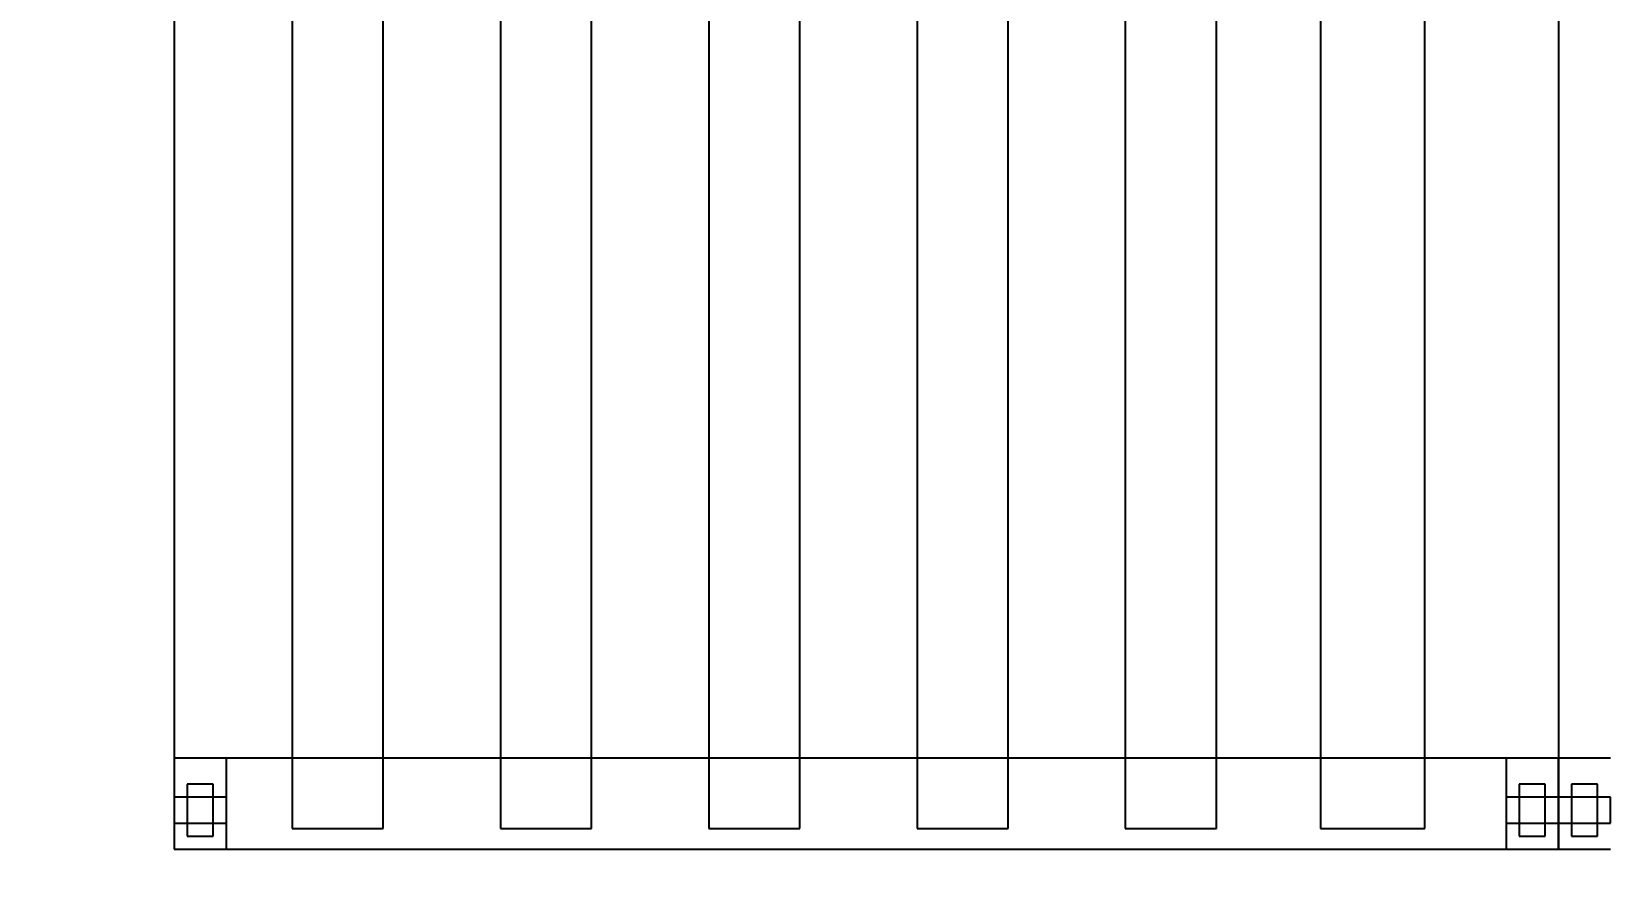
# Model space of a CAD drawing. Header units: millimetres. Extents: x -10178924 to 11692288, y -947381 to 58396.
# Drawn here: x 767053 to 767738, y -881237 to -880871 of the extents above; entities that cross this region are included whole.
import ezdxf
from ezdxf import colors
from ezdxf.entities.mleader import LeaderData, LeaderLine
from ezdxf.math import Vec2, Vec3

# ---------------------------------------------------------------- set-up
doc = ezdxf.new("R2010")
doc.units = ezdxf.units.MM
for name, color, linetype in [('_надписи канализация', 7, 'Continuous'), ('ВК_Выноски', 7, 'Continuous'), ('ТХ пищеблок новое 12.09', 252, 'Continuous')]:
    doc.layers.add(name, color=color, linetype=linetype)
doc.styles.add('ISOCPEUR', font='isocpeui.ttf', dxfattribs={"width": 0.9})

# ---------------------------------------------------------------- blocks, each defined once
blk = doc.blocks.new('_None')
blk = doc.blocks.new('A$C5282721b')
at = {"layer": 'ТХ пищеблок новое 12.09', "transparency": 33554687}
for p, q in [((48029.203, -2128.084), (48029.203, -2607.799)), ((48068.709, -2607.799), (48068.709, -2128.084)), ((48119.503, -2128.084), (48119.503, -2607.799)), ((48159.008, -2607.799), (48159.008, -2128.084)), ((48209.802, -2128.084), (48209.802, -2607.799)), ((48249.308, -2607.799), (48249.308, -2128.084)), ((48300.101, -2128.084), (48300.101, -2607.799)), ((48339.607, -2607.799), (48339.607, -2128.084)), ((48390.4, -2128.084), (48390.4, -2607.799)), ((48429.906, -2607.799), (48429.906, -2128.084)), ((48475.056, -2128.084), (48475.056, -2607.799)), ((48520.205, -2607.799), (48520.205, -2128.084)), ((47978.121, -2156.303), (47978.121, -2577.291)), ((48578.121, -2156.303), (48578.121, -2577.291)), ((48578.121, -2156.303), (48578.121, -2577.291)), ((48000.696, -2577.291), (47978.121, -2577.291)), ((47978.121, -2577.291), (47978.121, -2616.797)), ((48000.696, -2616.797), (48000.696, -2577.291)), ((48578.121, -2577.291), (48000.696, -2577.291)), ((48578.121, -2577.291), (48555.547, -2577.291)), ((48555.547, -2577.291), (48555.547, -2616.797)), ((48600.696, -2577.291), (48578.121, -2577.291)), ((48578.121, -2577.291), (48578.121, -2616.797)), ((48578.121, -2616.797), (48578.121, -2577.291)), ((47989.409, -2588.578), (47983.765, -2588.578)), ((47983.765, -2588.578), (47983.765, -2588.578)), ((47983.765, -2588.578), (47983.765, -2588.578)), ((47983.765, -2588.578), (47983.765, -2588.578)), ((47983.765, -2588.578), (47983.765, -2588.578)), ((47983.765, -2588.578), (47983.765, -2588.578)), ((47983.765, -2588.578), (47983.765, -2594.222)), ((47995.053, -2588.578), (47989.409, -2588.578)), ((47989.409, -2588.578), (47989.409, -2588.578)), ((47989.409, -2588.578), (47989.409, -2588.578)), ((47989.409, -2588.578), (47989.409, -2588.578)), ((47989.409, -2588.578), (47989.409, -2588.578)), ((47989.409, -2588.578), (47989.409, -2588.578)), ((47989.409, -2588.578), (47989.409, -2588.578)), ((47989.409, -2588.578), (47989.409, -2588.578)), ((47989.409, -2588.578), (47989.409, -2588.578)), ((47995.053, -2594.222), (47995.053, -2588.578)), ((47995.053, -2588.578), (47995.053, -2588.578)), ((47995.053, -2588.578), (47995.053, -2588.578)), ((47995.053, -2588.578), (47995.053, -2588.578)), ((48566.834, -2588.578), (48561.19, -2588.578)), ((48561.19, -2588.578), (48561.19, -2588.578)), ((48561.19, -2588.578), (48561.19, -2588.578)), ((48561.19, -2588.578), (48561.19, -2588.578)), ((48561.19, -2588.578), (48561.19, -2588.578)), ((48561.19, -2588.578), (48561.19, -2594.222)), ((48572.478, -2588.578), (48566.834, -2588.578)), ((48566.834, -2588.578), (48566.834, -2588.578)), ((48566.834, -2588.578), (48566.834, -2588.578)), ((48566.834, -2588.578), (48566.834, -2588.578)), ((48566.834, -2588.578), (48566.834, -2588.578)), ((48566.834, -2588.578), (48566.834, -2588.578)), ((48566.834, -2588.578), (48566.834, -2588.578)), ((48566.834, -2588.578), (48566.834, -2588.578)), ((48572.478, -2594.222), (48572.478, -2588.578)), ((48572.478, -2588.578), (48572.478, -2588.578)), ((48572.478, -2588.578), (48572.478, -2588.578)), ((48572.478, -2588.578), (48572.478, -2588.578)), ((48572.478, -2588.578), (48572.478, -2588.578)), ((48572.478, -2588.578), (48572.478, -2588.578)), ((48589.409, -2588.578), (48583.765, -2588.578)), ((48583.765, -2588.578), (48583.765, -2588.578)), ((48583.765, -2588.578), (48583.765, -2588.578)), ((48583.765, -2588.578), (48583.765, -2588.578)), ((48583.765, -2588.578), (48583.765, -2588.578)), ((48583.765, -2588.578), (48583.765, -2588.578)), ((48583.765, -2588.578), (48583.765, -2594.222)), ((48595.053, -2588.578), (48589.409, -2588.578)), ((48589.409, -2588.578), (48589.409, -2588.578)), ((48589.409, -2588.578), (48589.409, -2588.578)), ((48589.409, -2588.578), (48589.409, -2588.578)), ((48589.409, -2588.578), (48589.409, -2588.578)), ((48589.409, -2588.578), (48589.409, -2588.578)), ((48589.409, -2588.578), (48589.409, -2588.578)), ((48589.409, -2588.578), (48589.409, -2588.578)), ((48589.409, -2588.578), (48589.409, -2588.578)), ((48595.053, -2594.222), (48595.053, -2588.578)), ((48595.053, -2588.578), (48595.053, -2588.578)), ((48595.053, -2588.578), (48595.053, -2588.578)), ((48595.053, -2588.578), (48595.053, -2588.578)), ((47983.765, -2594.222), (47978.121, -2594.222)), ((47978.121, -2594.222), (47978.121, -2594.222)), ((47978.121, -2594.222), (47978.121, -2594.222)), ((47978.121, -2594.222), (47978.121, -2594.222)), ((47978.121, -2594.222), (47978.121, -2594.222)), ((47978.121, -2594.222), (47978.121, -2594.222)), ((47978.121, -2594.222), (47978.121, -2599.866)), ((47978.121, -2599.866), (47978.121, -2599.866)), ((47978.121, -2599.866), (47978.121, -2599.866)), ((47978.121, -2599.866), (47978.121, -2599.866)), ((47978.121, -2599.866), (47978.121, -2599.866)), ((47978.121, -2599.866), (47978.121, -2599.866)), ((47978.121, -2599.866), (47978.121, -2599.866)), ((47978.121, -2599.866), (47978.121, -2599.866)), ((47978.121, -2599.866), (47978.121, -2599.866)), ((47978.121, -2599.866), (47978.121, -2605.509)), ((47989.409, -2594.222), (47983.765, -2594.222)), ((47983.765, -2594.222), (47983.765, -2594.222)), ((47983.765, -2594.222), (47983.765, -2594.222)), ((47983.765, -2594.222), (47983.765, -2594.222)), ((47983.765, -2594.222), (47983.765, -2594.222)), ((47983.765, -2594.222), (47983.765, -2594.222)), ((47983.765, -2594.222), (47983.765, -2594.222)), ((47983.765, -2594.222), (47983.765, -2594.222)), ((47983.765, -2594.222), (47983.765, -2594.222)), ((47983.765, -2594.222), (47983.765, -2599.866)), ((47983.765, -2594.222), (47983.765, -2594.222)), ((47983.765, -2594.222), (47983.765, -2594.222)), ((47983.765, -2594.222), (47983.765, -2594.222)), ((47983.765, -2594.222), (47983.765, -2594.222)), ((47983.765, -2599.866), (47983.765, -2599.866)), ((47983.765, -2599.866), (47983.765, -2599.866)), ((47983.765, -2599.866), (47983.765, -2599.866)), ((47983.765, -2599.866), (47983.765, -2599.866)), ((47983.765, -2599.866), (47983.765, -2599.866)), ((47983.765, -2599.866), (47983.765, -2599.866)), ((47983.765, -2599.866), (47983.765, -2599.866)), ((47983.765, -2599.866), (47983.765, -2599.866)), ((47983.765, -2599.866), (47983.765, -2599.866)), ((47983.765, -2599.866), (47983.765, -2599.866)), ((47983.765, -2599.866), (47983.765, -2599.866)), ((47983.765, -2599.866), (47983.765, -2599.866)), ((47983.765, -2599.866), (47983.765, -2599.866)), ((47983.765, -2599.866), (47983.765, -2599.866)), ((47983.765, -2599.866), (47983.765, -2599.866)), ((47983.765, -2599.866), (47983.765, -2599.866)), ((47983.765, -2599.866), (47983.765, -2599.866)), ((47983.765, -2599.866), (47983.765, -2605.509)), ((47995.053, -2594.222), (47989.409, -2594.222)), ((47989.409, -2594.222), (47989.409, -2594.222)), ((47989.409, -2594.222), (47989.409, -2594.222)), ((47989.409, -2594.222), (47989.409, -2594.222)), ((47989.409, -2594.222), (47989.409, -2594.222)), ((47989.409, -2594.222), (47989.409, -2594.222)), ((47989.409, -2594.222), (47989.409, -2594.222)), ((47989.409, -2594.222), (47989.409, -2594.222)), ((47989.409, -2594.222), (47989.409, -2594.222)), ((47989.409, -2594.222), (47989.409, -2594.222)), ((47989.409, -2594.222), (47989.409, -2594.222)), ((47989.409, -2594.222), (47989.409, -2594.222)), ((47989.409, -2594.222), (47989.409, -2594.222)), ((47989.409, -2594.222), (47989.409, -2594.222)), ((47989.409, -2594.222), (47989.409, -2594.222)), ((47989.409, -2594.222), (47989.409, -2594.222)), ((47989.409, -2594.222), (47989.409, -2594.222)), ((47989.409, -2594.222), (47989.409, -2594.222)), ((47995.053, -2599.866), (47995.053, -2594.222)), ((47995.053, -2594.222), (47995.053, -2594.222)), ((47995.053, -2594.222), (47995.053, -2594.222)), ((47995.053, -2594.222), (47995.053, -2594.222)), ((47995.053, -2594.222), (47995.053, -2594.222)), ((47995.053, -2594.222), (47995.053, -2594.222)), ((48000.696, -2594.222), (47995.053, -2594.222)), ((47995.053, -2594.222), (47995.053, -2594.222)), ((47995.053, -2594.222), (47995.053, -2594.222)), ((47995.053, -2594.222), (47995.053, -2594.222)), ((47995.053, -2594.222), (47995.053, -2594.222)), ((47995.053, -2594.222), (47995.053, -2594.222)), ((47995.053, -2594.222), (47995.053, -2594.222)), ((47995.053, -2605.509), (47995.053, -2599.866)), ((47995.053, -2599.866), (47995.053, -2599.866)), ((47995.053, -2599.866), (47995.053, -2599.866)), ((47995.053, -2599.866), (47995.053, -2599.866)), ((47995.053, -2599.866), (47995.053, -2599.866)), ((47995.053, -2599.866), (47995.053, -2599.866)), ((47995.053, -2599.866), (47995.053, -2599.866)), ((47995.053, -2599.866), (47995.053, -2599.866)), ((47995.053, -2599.866), (47995.053, -2599.866)), ((47995.053, -2599.866), (47995.053, -2599.866)), ((47995.053, -2599.866), (47995.053, -2599.866)), ((47995.053, -2599.866), (47995.053, -2599.866)), ((47995.053, -2599.866), (47995.053, -2599.866)), ((47995.053, -2599.866), (47995.053, -2599.866)), ((47995.053, -2599.866), (47995.053, -2599.866)), ((47995.053, -2599.866), (47995.053, -2599.866)), ((47995.053, -2599.866), (47995.053, -2599.866)), ((47995.053, -2599.866), (47995.053, -2599.866)), ((48000.696, -2599.866), (48000.696, -2594.222)), ((48000.696, -2594.222), (48000.696, -2594.222)), ((48000.696, -2594.222), (48000.696, -2594.222)), ((48000.696, -2594.222), (48000.696, -2594.222)), ((48000.696, -2605.509), (48000.696, -2599.866)), ((48000.696, -2599.866), (48000.696, -2599.866)), ((48000.696, -2599.866), (48000.696, -2599.866)), ((48000.696, -2599.866), (48000.696, -2599.866)), ((48000.696, -2599.866), (48000.696, -2599.866)), ((48000.696, -2599.866), (48000.696, -2599.866)), ((48000.696, -2599.866), (48000.696, -2599.866)), ((48000.696, -2599.866), (48000.696, -2599.866)), ((48000.696, -2599.866), (48000.696, -2599.866)), ((48561.19, -2594.222), (48555.547, -2594.222)), ((48555.547, -2594.222), (48555.547, -2594.222)), ((48555.547, -2594.222), (48555.547, -2594.222)), ((48555.547, -2594.222), (48555.547, -2594.222)), ((48555.547, -2594.222), (48555.547, -2599.866)), ((48555.547, -2599.866), (48555.547, -2599.866)), ((48555.547, -2599.866), (48555.547, -2599.866)), ((48555.547, -2599.866), (48555.547, -2599.866)), ((48555.547, -2599.866), (48555.547, -2599.866)), ((48555.547, -2599.866), (48555.547, -2599.866)), ((48555.547, -2599.866), (48555.547, -2599.866)), ((48555.547, -2599.866), (48555.547, -2599.866)), ((48555.547, -2599.866), (48555.547, -2599.866)), ((48555.547, -2599.866), (48555.547, -2605.509)), ((48566.834, -2594.222), (48561.19, -2594.222)), ((48561.19, -2594.222), (48561.19, -2594.222)), ((48561.19, -2594.222), (48561.19, -2594.222)), ((48561.19, -2594.222), (48561.19, -2594.222)), ((48561.19, -2594.222), (48561.19, -2594.222)), ((48561.19, -2594.222), (48561.19, -2594.222)), ((48561.19, -2594.222), (48561.19, -2599.866)), ((48561.19, -2594.222), (48561.19, -2594.222)), ((48561.19, -2594.222), (48561.19, -2594.222)), ((48561.19, -2594.222), (48561.19, -2594.222)), ((48561.19, -2594.222), (48561.19, -2594.222)), ((48561.19, -2594.222), (48561.19, -2594.222)), ((48561.19, -2594.222), (48561.19, -2594.222)), ((48561.19, -2599.866), (48561.19, -2599.866)), ((48561.19, -2599.866), (48561.19, -2599.866)), ((48561.19, -2599.866), (48561.19, -2599.866)), ((48561.19, -2599.866), (48561.19, -2599.866)), ((48561.19, -2599.866), (48561.19, -2599.866)), ((48561.19, -2599.866), (48561.19, -2599.866)), ((48561.19, -2599.866), (48561.19, -2599.866)), ((48561.19, -2599.866), (48561.19, -2599.866)), ((48561.19, -2599.866), (48561.19, -2599.866)), ((48561.19, -2599.866), (48561.19, -2599.866)), ((48561.19, -2599.866), (48561.19, -2599.866)), ((48561.19, -2599.866), (48561.19, -2599.866)), ((48561.19, -2599.866), (48561.19, -2599.866)), ((48561.19, -2599.866), (48561.19, -2599.866)), ((48561.19, -2599.866), (48561.19, -2599.866)), ((48561.19, -2599.866), (48561.19, -2599.866)), ((48561.19, -2599.866), (48561.19, -2599.866)), ((48561.19, -2599.866), (48561.19, -2605.509)), ((48572.478, -2594.222), (48566.834, -2594.222)), ((48566.834, -2594.222), (48566.834, -2594.222)), ((48566.834, -2594.222), (48566.834, -2594.222)), ((48566.834, -2594.222), (48566.834, -2594.222)), ((48566.834, -2594.222), (48566.834, -2594.222)), ((48566.834, -2594.222), (48566.834, -2594.222)), ((48566.834, -2594.222), (48566.834, -2594.222)), ((48566.834, -2594.222), (48566.834, -2594.222)), ((48566.834, -2594.222), (48566.834, -2594.222)), ((48566.834, -2594.222), (48566.834, -2594.222)), ((48566.834, -2594.222), (48566.834, -2594.222)), ((48566.834, -2594.222), (48566.834, -2594.222)), ((48566.834, -2594.222), (48566.834, -2594.222)), ((48566.834, -2594.222), (48566.834, -2594.222)), ((48566.834, -2594.222), (48566.834, -2594.222)), ((48566.834, -2594.222), (48566.834, -2594.222)), ((48566.834, -2594.222), (48566.834, -2594.222)), ((48566.834, -2594.222), (48566.834, -2594.222)), ((48566.834, -2594.222), (48566.834, -2594.222)), ((48572.478, -2599.866), (48572.478, -2594.222)), ((48572.478, -2594.222), (48572.478, -2594.222)), ((48572.478, -2594.222), (48572.478, -2594.222)), ((48572.478, -2594.222), (48572.478, -2594.222)), ((48572.478, -2594.222), (48572.478, -2594.222)), ((48572.478, -2594.222), (48572.478, -2594.222)), ((48572.478, -2594.222), (48572.478, -2594.222)), ((48572.478, -2594.222), (48572.478, -2594.222)), ((48578.121, -2594.222), (48572.478, -2594.222)), ((48572.478, -2594.222), (48572.478, -2594.222)), ((48572.478, -2594.222), (48572.478, -2594.222)), ((48572.478, -2594.222), (48572.478, -2594.222)), ((48572.478, -2594.222), (48572.478, -2594.222)), ((48572.478, -2605.509), (48572.478, -2599.866)), ((48572.478, -2599.866), (48572.478, -2599.866)), ((48572.478, -2599.866), (48572.478, -2599.866)), ((48572.478, -2599.866), (48572.478, -2599.866)), ((48572.478, -2599.866), (48572.478, -2599.866)), ((48572.478, -2599.866), (48572.478, -2599.866)), ((48572.478, -2599.866), (48572.478, -2599.866)), ((48572.478, -2599.866), (48572.478, -2599.866)), ((48572.478, -2599.866), (48572.478, -2599.866)), ((48572.478, -2599.866), (48572.478, -2599.866)), ((48572.478, -2599.866), (48572.478, -2599.866)), ((48572.478, -2599.866), (48572.478, -2599.866)), ((48572.478, -2599.866), (48572.478, -2599.866)), ((48572.478, -2599.866), (48572.478, -2599.866)), ((48572.478, -2599.866), (48572.478, -2599.866)), ((48572.478, -2599.866), (48572.478, -2599.866)), ((48572.478, -2599.866), (48572.478, -2599.866)), ((48572.478, -2599.866), (48572.478, -2599.866)), ((48583.765, -2594.222), (48578.121, -2594.222)), ((48578.121, -2594.222), (48578.121, -2594.222)), ((48578.121, -2594.222), (48578.121, -2594.222)), ((48578.121, -2594.222), (48578.121, -2594.222)), ((48578.121, -2594.222), (48578.121, -2594.222)), ((48578.121, -2594.222), (48578.121, -2594.222)), ((48578.121, -2594.222), (48578.121, -2599.866)), ((48578.121, -2599.866), (48578.121, -2594.222)), ((48578.121, -2594.222), (48578.121, -2594.222)), ((48578.121, -2594.222), (48578.121, -2594.222)), ((48578.121, -2594.222), (48578.121, -2594.222)), ((48578.121, -2594.222), (48578.121, -2594.222)), ((48578.121, -2594.222), (48578.121, -2594.222)), ((48578.121, -2599.866), (48578.121, -2599.866)), ((48578.121, -2599.866), (48578.121, -2599.866)), ((48578.121, -2599.866), (48578.121, -2599.866)), ((48578.121, -2599.866), (48578.121, -2599.866)), ((48578.121, -2599.866), (48578.121, -2599.866)), ((48578.121, -2599.866), (48578.121, -2599.866)), ((48578.121, -2599.866), (48578.121, -2599.866)), ((48578.121, -2599.866), (48578.121, -2599.866)), ((48578.121, -2599.866), (48578.121, -2605.509)), ((48578.121, -2605.509), (48578.121, -2599.866)), ((48578.121, -2599.866), (48578.121, -2599.866)), ((48578.121, -2599.866), (48578.121, -2599.866)), ((48578.121, -2599.866), (48578.121, -2599.866)), ((48578.121, -2599.866), (48578.121, -2599.866)), ((48578.121, -2599.866), (48578.121, -2599.866)), ((48578.121, -2599.866), (48578.121, -2599.866)), ((48578.121, -2599.866), (48578.121, -2599.866)), ((48578.121, -2599.866), (48578.121, -2599.866)), ((48589.409, -2594.222), (48583.765, -2594.222)), ((48583.765, -2594.222), (48583.765, -2594.222)), ((48583.765, -2594.222), (48583.765, -2594.222)), ((48583.765, -2594.222), (48583.765, -2594.222)), ((48583.765, -2594.222), (48583.765, -2594.222)), ((48583.765, -2594.222), (48583.765, -2594.222)), ((48583.765, -2594.222), (48583.765, -2594.222)), ((48583.765, -2594.222), (48583.765, -2594.222)), ((48583.765, -2594.222), (48583.765, -2594.222)), ((48583.765, -2594.222), (48583.765, -2599.866)), ((48583.765, -2594.222), (48583.765, -2594.222)), ((48583.765, -2594.222), (48583.765, -2594.222)), ((48583.765, -2594.222), (48583.765, -2594.222)), ((48583.765, -2594.222), (48583.765, -2594.222)), ((48583.765, -2599.866), (48583.765, -2599.866)), ((48583.765, -2599.866), (48583.765, -2599.866)), ((48583.765, -2599.866), (48583.765, -2599.866)), ((48583.765, -2599.866), (48583.765, -2599.866)), ((48583.765, -2599.866), (48583.765, -2599.866)), ((48583.765, -2599.866), (48583.765, -2599.866)), ((48583.765, -2599.866), (48583.765, -2599.866)), ((48583.765, -2599.866), (48583.765, -2599.866)), ((48583.765, -2599.866), (48583.765, -2599.866)), ((48583.765, -2599.866), (48583.765, -2599.866)), ((48583.765, -2599.866), (48583.765, -2599.866)), ((48583.765, -2599.866), (48583.765, -2599.866)), ((48583.765, -2599.866), (48583.765, -2599.866)), ((48583.765, -2599.866), (48583.765, -2599.866)), ((48583.765, -2599.866), (48583.765, -2599.866)), ((48583.765, -2599.866), (48583.765, -2599.866)), ((48583.765, -2599.866), (48583.765, -2599.866)), ((48583.765, -2599.866), (48583.765, -2605.509)), ((48595.053, -2594.222), (48589.409, -2594.222)), ((48589.409, -2594.222), (48589.409, -2594.222)), ((48589.409, -2594.222), (48589.409, -2594.222)), ((48589.409, -2594.222), (48589.409, -2594.222)), ((48589.409, -2594.222), (48589.409, -2594.222)), ((48589.409, -2594.222), (48589.409, -2594.222)), ((48589.409, -2594.222), (48589.409, -2594.222)), ((48589.409, -2594.222), (48589.409, -2594.222)), ((48589.409, -2594.222), (48589.409, -2594.222)), ((48589.409, -2594.222), (48589.409, -2594.222)), ((48589.409, -2594.222), (48589.409, -2594.222)), ((48589.409, -2594.222), (48589.409, -2594.222)), ((48589.409, -2594.222), (48589.409, -2594.222)), ((48589.409, -2594.222), (48589.409, -2594.222)), ((48589.409, -2594.222), (48589.409, -2594.222)), ((48589.409, -2594.222), (48589.409, -2594.222)), ((48589.409, -2594.222), (48589.409, -2594.222)), ((48589.409, -2594.222), (48589.409, -2594.222)), ((48595.053, -2599.866), (48595.053, -2594.222)), ((48595.053, -2594.222), (48595.053, -2594.222)), ((48595.053, -2594.222), (48595.053, -2594.222)), ((48595.053, -2594.222), (48595.053, -2594.222)), ((48595.053, -2594.222), (48595.053, -2594.222)), ((48595.053, -2594.222), (48595.053, -2594.222)), ((48600.696, -2594.222), (48595.053, -2594.222)), ((48595.053, -2594.222), (48595.053, -2594.222)), ((48595.053, -2594.222), (48595.053, -2594.222)), ((48595.053, -2594.222), (48595.053, -2594.222)), ((48595.053, -2594.222), (48595.053, -2594.222)), ((48595.053, -2594.222), (48595.053, -2594.222)), ((48595.053, -2594.222), (48595.053, -2594.222)), ((48595.053, -2605.509), (48595.053, -2599.866)), ((48595.053, -2599.866), (48595.053, -2599.866)), ((48595.053, -2599.866), (48595.053, -2599.866)), ((48595.053, -2599.866), (48595.053, -2599.866)), ((48595.053, -2599.866), (48595.053, -2599.866)), ((48595.053, -2599.866), (48595.053, -2599.866)), ((48595.053, -2599.866), (48595.053, -2599.866)), ((48595.053, -2599.866), (48595.053, -2599.866)), ((48595.053, -2599.866), (48595.053, -2599.866)), ((48595.053, -2599.866), (48595.053, -2599.866)), ((48595.053, -2599.866), (48595.053, -2599.866)), ((48595.053, -2599.866), (48595.053, -2599.866)), ((48595.053, -2599.866), (48595.053, -2599.866)), ((48595.053, -2599.866), (48595.053, -2599.866)), ((48595.053, -2599.866), (48595.053, -2599.866)), ((48595.053, -2599.866), (48595.053, -2599.866)), ((48595.053, -2599.866), (48595.053, -2599.866)), ((48595.053, -2599.866), (48595.053, -2599.866)), ((48600.696, -2599.866), (48600.696, -2594.222)), ((48600.696, -2594.222), (48600.696, -2594.222)), ((48600.696, -2594.222), (48600.696, -2594.222)), ((48600.696, -2594.222), (48600.696, -2594.222)), ((48600.696, -2605.509), (48600.696, -2599.866)), ((48600.696, -2599.866), (48600.696, -2599.866)), ((48600.696, -2599.866), (48600.696, -2599.866)), ((48600.696, -2599.866), (48600.696, -2599.866)), ((48600.696, -2599.866), (48600.696, -2599.866)), ((48600.696, -2599.866), (48600.696, -2599.866)), ((48600.696, -2599.866), (48600.696, -2599.866)), ((48600.696, -2599.866), (48600.696, -2599.866)), ((48600.696, -2599.866), (48600.696, -2599.866)), ((47978.121, -2605.509), (47978.121, -2605.509)), ((47978.121, -2605.509), (47978.121, -2605.509)), ((47978.121, -2605.509), (47978.121, -2605.509)), ((47978.121, -2605.509), (47983.765, -2605.509)), ((47983.765, -2605.509), (47983.765, -2605.509)), ((47983.765, -2605.509), (47983.765, -2605.509)), ((47983.765, -2605.509), (47983.765, -2605.509)), ((47983.765, -2605.509), (47983.765, -2605.509)), ((47983.765, -2605.509), (47983.765, -2605.509)), ((47983.765, -2605.509), (47989.409, -2605.509)), ((47983.765, -2605.509), (47983.765, -2605.509)), ((47983.765, -2605.509), (47983.765, -2605.509)), ((47983.765, -2605.509), (47983.765, -2605.509)), ((47983.765, -2605.509), (47983.765, -2605.509)), ((47983.765, -2605.509), (47983.765, -2605.509)), ((47983.765, -2605.509), (47983.765, -2605.509)), ((47983.765, -2605.509), (47983.765, -2611.153)), ((47989.409, -2605.509), (47989.409, -2605.509)), ((47989.409, -2605.509), (47989.409, -2605.509)), ((47989.409, -2605.509), (47989.409, -2605.509)), ((47989.409, -2605.509), (47989.409, -2605.509)), ((47989.409, -2605.509), (47989.409, -2605.509)), ((47989.409, -2605.509), (47989.409, -2605.509)), ((47989.409, -2605.509), (47989.409, -2605.509)), ((47989.409, -2605.509), (47989.409, -2605.509)), ((47989.409, -2605.509), (47989.409, -2605.509)), ((47989.409, -2605.509), (47989.409, -2605.509)), ((47989.409, -2605.509), (47995.053, -2605.509)), ((47989.409, -2605.509), (47989.409, -2605.509)), ((47989.409, -2605.509), (47989.409, -2605.509)), ((47989.409, -2605.509), (47989.409, -2605.509)), ((47989.409, -2605.509), (47989.409, -2605.509)), ((47989.409, -2605.509), (47989.409, -2605.509)), ((47989.409, -2605.509), (47989.409, -2605.509)), ((47989.409, -2605.509), (47989.409, -2605.509)), ((47995.053, -2605.509), (47995.053, -2605.509)), ((47995.053, -2605.509), (47995.053, -2605.509)), ((47995.053, -2611.153), (47995.053, -2605.509)), ((47995.053, -2605.509), (47995.053, -2605.509)), ((47995.053, -2605.509), (47995.053, -2605.509)), ((47995.053, -2605.509), (47995.053, -2605.509)), ((47995.053, -2605.509), (47995.053, -2605.509)), ((47995.053, -2605.509), (47995.053, -2605.509)), ((47995.053, -2605.509), (47995.053, -2605.509)), ((47995.053, -2605.509), (47995.053, -2605.509)), ((47995.053, -2605.509), (47995.053, -2605.509)), ((47995.053, -2605.509), (48000.696, -2605.509)), ((48000.696, -2605.509), (48000.696, -2605.509)), ((48555.547, -2605.509), (48555.547, -2605.509)), ((48555.547, -2605.509), (48561.19, -2605.509)), ((48561.19, -2605.509), (48561.19, -2605.509)), ((48561.19, -2605.509), (48561.19, -2605.509)), ((48561.19, -2605.509), (48566.834, -2605.509)), ((48561.19, -2605.509), (48561.19, -2605.509)), ((48561.19, -2605.509), (48561.19, -2605.509)), ((48561.19, -2605.509), (48561.19, -2605.509)), ((48561.19, -2605.509), (48561.19, -2605.509)), ((48561.19, -2605.509), (48561.19, -2605.509)), ((48561.19, -2605.509), (48561.19, -2605.509)), ((48561.19, -2605.509), (48561.19, -2605.509)), ((48561.19, -2605.509), (48561.19, -2605.509)), ((48561.19, -2605.509), (48561.19, -2611.153)), ((48566.834, -2605.509), (48566.834, -2605.509)), ((48566.834, -2605.509), (48566.834, -2605.509)), ((48566.834, -2605.509), (48566.834, -2605.509)), ((48566.834, -2605.509), (48566.834, -2605.509)), ((48566.834, -2605.509), (48566.834, -2605.509)), ((48566.834, -2605.509), (48566.834, -2605.509)), ((48566.834, -2605.509), (48566.834, -2605.509)), ((48566.834, -2605.509), (48566.834, -2605.509)), ((48566.834, -2605.509), (48572.478, -2605.509)), ((48566.834, -2605.509), (48566.834, -2605.509)), ((48566.834, -2605.509), (48566.834, -2605.509)), ((48566.834, -2605.509), (48566.834, -2605.509)), ((48566.834, -2605.509), (48566.834, -2605.509)), ((48566.834, -2605.509), (48566.834, -2605.509)), ((48566.834, -2605.509), (48566.834, -2605.509)), ((48566.834, -2605.509), (48566.834, -2605.509)), ((48566.834, -2605.509), (48566.834, -2605.509)), ((48566.834, -2605.509), (48566.834, -2605.509)), ((48566.834, -2605.509), (48566.834, -2605.509)), ((48572.478, -2605.509), (48572.478, -2605.509)), ((48572.478, -2605.509), (48572.478, -2605.509)), ((48572.478, -2605.509), (48572.478, -2605.509)), ((48572.478, -2605.509), (48572.478, -2605.509)), ((48572.478, -2611.153), (48572.478, -2605.509)), ((48572.478, -2605.509), (48572.478, -2605.509)), ((48572.478, -2605.509), (48572.478, -2605.509)), ((48572.478, -2605.509), (48572.478, -2605.509)), ((48572.478, -2605.509), (48572.478, -2605.509)), ((48572.478, -2605.509), (48572.478, -2605.509)), ((48572.478, -2605.509), (48572.478, -2605.509)), ((48572.478, -2605.509), (48578.121, -2605.509)), ((48578.121, -2605.509), (48578.121, -2605.509)), ((48578.121, -2605.509), (48578.121, -2605.509)), ((48578.121, -2605.509), (48578.121, -2605.509)), ((48578.121, -2605.509), (48583.765, -2605.509)), ((48578.121, -2605.509), (48578.121, -2605.509)), ((48578.121, -2605.509), (48578.121, -2605.509)), ((48578.121, -2605.509), (48578.121, -2605.509)), ((48583.765, -2605.509), (48583.765, -2605.509)), ((48583.765, -2605.509), (48583.765, -2605.509)), ((48583.765, -2605.509), (48583.765, -2605.509)), ((48583.765, -2605.509), (48583.765, -2605.509)), ((48583.765, -2605.509), (48583.765, -2605.509)), ((48583.765, -2605.509), (48589.409, -2605.509)), ((48583.765, -2605.509), (48583.765, -2605.509)), ((48583.765, -2605.509), (48583.765, -2605.509)), ((48583.765, -2605.509), (48583.765, -2605.509)), ((48583.765, -2605.509), (48583.765, -2605.509)), ((48583.765, -2605.509), (48583.765, -2605.509)), ((48583.765, -2605.509), (48583.765, -2605.509)), ((48583.765, -2605.509), (48583.765, -2611.153)), ((48589.409, -2605.509), (48589.409, -2605.509)), ((48589.409, -2605.509), (48589.409, -2605.509)), ((48589.409, -2605.509), (48589.409, -2605.509)), ((48589.409, -2605.509), (48589.409, -2605.509)), ((48589.409, -2605.509), (48589.409, -2605.509)), ((48589.409, -2605.509), (48589.409, -2605.509)), ((48589.409, -2605.509), (48589.409, -2605.509)), ((48589.409, -2605.509), (48589.409, -2605.509)), ((48589.409, -2605.509), (48589.409, -2605.509)), ((48589.409, -2605.509), (48589.409, -2605.509)), ((48589.409, -2605.509), (48595.053, -2605.509)), ((48589.409, -2605.509), (48589.409, -2605.509)), ((48589.409, -2605.509), (48589.409, -2605.509)), ((48589.409, -2605.509), (48589.409, -2605.509)), ((48589.409, -2605.509), (48589.409, -2605.509)), ((48589.409, -2605.509), (48589.409, -2605.509)), ((48589.409, -2605.509), (48589.409, -2605.509)), ((48589.409, -2605.509), (48589.409, -2605.509)), ((48595.053, -2605.509), (48595.053, -2605.509)), ((48595.053, -2605.509), (48595.053, -2605.509)), ((48595.053, -2611.153), (48595.053, -2605.509)), ((48595.053, -2605.509), (48595.053, -2605.509)), ((48595.053, -2605.509), (48595.053, -2605.509)), ((48595.053, -2605.509), (48595.053, -2605.509)), ((48595.053, -2605.509), (48595.053, -2605.509)), ((48595.053, -2605.509), (48595.053, -2605.509)), ((48595.053, -2605.509), (48595.053, -2605.509)), ((48595.053, -2605.509), (48595.053, -2605.509)), ((48595.053, -2605.509), (48595.053, -2605.509)), ((48595.053, -2605.509), (48600.696, -2605.509)), ((48600.696, -2605.509), (48600.696, -2605.509)), ((47983.765, -2611.153), (47983.765, -2611.153)), ((47983.765, -2611.153), (47983.765, -2611.153)), ((47983.765, -2611.153), (47983.765, -2611.153)), ((47983.765, -2611.153), (47989.409, -2611.153)), ((47989.409, -2611.153), (47989.409, -2611.153)), ((47989.409, -2611.153), (47989.409, -2611.153)), ((47989.409, -2611.153), (47989.409, -2611.153)), ((47989.409, -2611.153), (47989.409, -2611.153)), ((47989.409, -2611.153), (47989.409, -2611.153)), ((47989.409, -2611.153), (47995.053, -2611.153)), ((47989.409, -2611.153), (47989.409, -2611.153)), ((47989.409, -2611.153), (47989.409, -2611.153)), ((47989.409, -2611.153), (47989.409, -2611.153)), ((47995.053, -2611.153), (47995.053, -2611.153)), ((48029.203, -2607.799), (48068.709, -2607.799)), ((48119.503, -2607.799), (48159.008, -2607.799)), ((48209.802, -2607.799), (48249.308, -2607.799)), ((48300.101, -2607.799), (48339.607, -2607.799)), ((48390.4, -2607.799), (48429.906, -2607.799)), ((48475.056, -2607.799), (48520.205, -2607.799)), ((48561.19, -2611.153), (48561.19, -2611.153)), ((48561.19, -2611.153), (48561.19, -2611.153)), ((48561.19, -2611.153), (48566.834, -2611.153)), ((48566.834, -2611.153), (48566.834, -2611.153)), ((48566.834, -2611.153), (48566.834, -2611.153)), ((48566.834, -2611.153), (48566.834, -2611.153)), ((48566.834, -2611.153), (48572.478, -2611.153)), ((48566.834, -2611.153), (48566.834, -2611.153)), ((48566.834, -2611.153), (48566.834, -2611.153)), ((48566.834, -2611.153), (48566.834, -2611.153)), ((48566.834, -2611.153), (48566.834, -2611.153)), ((48572.478, -2611.153), (48572.478, -2611.153)), ((48572.478, -2611.153), (48572.478, -2611.153)), ((48572.478, -2611.153), (48572.478, -2611.153)), ((48583.765, -2611.153), (48583.765, -2611.153)), ((48583.765, -2611.153), (48583.765, -2611.153)), ((48583.765, -2611.153), (48583.765, -2611.153)), ((48583.765, -2611.153), (48589.409, -2611.153)), ((48589.409, -2611.153), (48589.409, -2611.153)), ((48589.409, -2611.153), (48589.409, -2611.153)), ((48589.409, -2611.153), (48589.409, -2611.153)), ((48589.409, -2611.153), (48589.409, -2611.153)), ((48589.409, -2611.153), (48589.409, -2611.153)), ((48589.409, -2611.153), (48595.053, -2611.153)), ((48589.409, -2611.153), (48589.409, -2611.153)), ((48589.409, -2611.153), (48589.409, -2611.153)), ((48589.409, -2611.153), (48589.409, -2611.153)), ((48595.053, -2611.153), (48595.053, -2611.153)), ((47978.121, -2616.797), (48000.696, -2616.797)), ((48000.696, -2616.797), (48578.121, -2616.797)), ((48000.696, -2616.797), (48578.121, -2616.797)), ((48555.547, -2616.797), (48578.121, -2616.797)), ((48578.121, -2616.797), (48600.696, -2616.797))]:
    blk.add_line(p, q, dxfattribs=at)

msp = doc.modelspace()

# ---------------------------------------------------------------- block references
msp.add_blockref('A$C5282721b', (719137.02, -878608.81))

# ---------------------------------------------------------------- leaders
at = {"layer": '_надписи канализация', "lineweight": -2}
ml = msp.add_multileader_mtext('Standard', dxfattribs=at)
ml.set_content('\\A1;Приямок{\\Fisocp3|c204; }800{\\fArial|b0|i0|c204|p34;х}800х800(h)\\P{\\fArial|b0|i0|c204|p34;с\\Fisocp3|c204; }насосом дренажным {\\A0;\\H0.91667x;ГНОМ 10-10Г\\A1;\\H1.09091x; \\PN=1,1 кВт \\P (1 раб)\\Fisocp3|c204; \\fISOCPEUR|b0|i0|c204|p34;(закрыть рифленым железом)}', color=256, style='ISOCPEUR')
ml.set_leader_properties(lineweight=13)
ml.set_arrow_properties(name='NONE')
ml.build(insert=Vec2(0, 0))
ml.multileader.update_dxf_attribs({"text_left_attachment_type": 6, "text_right_attachment_type": 6, "dogleg_length": 100, "arrow_head_size": 300, "scale": 100})
ctx = ml.context
ctx.base_point, ctx.scale, ctx.char_height, ctx.arrow_head_size, ctx.landing_gap_size, ctx.plane_origin = Vec3(726724.93, -876080.2), 100, 250, 300, 0.09, Vec3(722250.35, -879799.35)
ctx.left_attachment, ctx.right_attachment, ctx.text_align_type = 6, 6, 1
notes = []
notes.append((ctx, [(0, (1, 1, 0), (726624.93, -876080.2), (1, 0), 100, [(1, [(727663.01, -882471.02)], 0, [])])]))
ctx.mtext.insert, ctx.mtext.width, ctx.mtext.alignment, ctx.mtext.flow_direction = Vec3(729650.04, -875755.2), 5926.3258, 2, 5
at = {"layer": 'ВК_Выноски'}
ml = msp.add_multileader_mtext('Standard', dxfattribs=at)
ml.set_content('{\\W0.9;опуск в подвал %%C50}', color=7, style='ISOCPEUR')
ml.set_leader_properties(color=7, linetype='ByLayer', lineweight=-1)
ml.set_arrow_properties(name='NONE')
ml.build(insert=Vec2(0, 0))
ml.multileader.update_dxf_attribs({"text_left_attachment_type": 6, "text_right_attachment_type": 6, "dogleg_length": 0.36, "arrow_head_size": 300})
ctx = ml.context
ctx.base_point, ctx.char_height, ctx.arrow_head_size, ctx.landing_gap_size, ctx.plane_origin = Vec3(765420, -877497.02), 250, 300, 100, Vec3(778893.76, -907595.71)
ctx.left_attachment, ctx.right_attachment, ctx.text_align_type = 6, 6, 2
notes.append((ctx, [(1, (1, 1, 0), (766783.83, -877497.02), (-1, 0), 100.36, [(1, [(769648.54, -882655.02), (769328.1, -880709.46)], 0, [])])]))
ctx.mtext.insert, ctx.mtext.width, ctx.mtext.alignment, ctx.mtext.flow_direction = Vec3(766583.47, -877197.02), 1489.5883, 3, 5
at = {"layer": 'ВК_Выноски', "lineweight": -2}
ml = msp.add_multileader_mtext('Standard', dxfattribs=at)
ml.set_content('Канализационная станция\\P SANICUBIC CLASSIC IP68', color=256, style='ISOCPEUR')
ml.set_leader_properties(lineweight=13)
ml.build(insert=Vec2(0, 0))
ml.multileader.update_dxf_attribs({"text_left_attachment_type": 6, "text_right_attachment_type": 6, "dogleg_length": 1, "arrow_head_size": 300, "scale": 100})
ctx = ml.context
ctx.base_point, ctx.scale, ctx.char_height, ctx.arrow_head_size, ctx.landing_gap_size, ctx.plane_origin = Vec3(753004.06, -880992.7, -0.1), 100, 250, 300, 0.09, Vec3(756446.94, -883897.55, -0.1)
ctx.left_attachment, ctx.right_attachment, ctx.text_align_type = 6, 6, 1
notes.append((ctx, [(1, (1, 1, 0), (757018.56, -880992.7, -0.1), (-1, 0), 100, [(0, [(758206.19, -882846.54, -0.1)], 0, [])])]))
ctx.mtext.insert, ctx.mtext.width, ctx.mtext.alignment, ctx.mtext.flow_direction = Vec3(754837.22, -880692.7, -0.1), 218673.8138, 2, 5
at = {"layer": 'ВК_Выноски'}
ml = msp.add_multileader_mtext('Standard', dxfattribs=at)
ml.set_content('{\\W0.9;Трап}', color=7, style='ISOCPEUR')
ml.set_leader_properties(color=7, linetype='ByLayer', lineweight=-1)
ml.set_arrow_properties(name='NONE')
ml.build(insert=Vec2(0, 0))
ml.multileader.update_dxf_attribs({"text_left_attachment_type": 6, "text_right_attachment_type": 6, "dogleg_length": 0.36, "arrow_head_size": 300})
ctx = ml.context
ctx.base_point, ctx.char_height, ctx.arrow_head_size, ctx.landing_gap_size, ctx.plane_origin = Vec3(768438.71, -881532.79, -840), 250, 300, 100, Vec3(781773.25, -910053.95, -840)
ctx.left_attachment, ctx.right_attachment, ctx.text_align_type = 6, 6, 2
notes.append((ctx, [(1, (1, 1, 0), (769365.15, -881532.79, -840), (-1, 0), 100.36, [(0, [(770073.5, -882093.38, -840)], 0, [])])]))
ctx.mtext.insert, ctx.mtext.width, ctx.mtext.alignment, ctx.mtext.flow_direction = Vec3(769164.79, -881207.79, -840), 1489.5883, 3, 5
for ctx, leaders in notes:
    for number, flags, end, landing, length, lines in leaders:
        leader = LeaderData()
        leader.index, (leader.has_last_leader_line, leader.has_dogleg_vector, leader.attachment_direction) = number, flags
        leader.last_leader_point, leader.dogleg_vector, leader.dogleg_length = Vec3(end), Vec3(landing), length
        for number, points, colour, breaks in lines:
            line = LeaderLine()
            line.index, line.vertices, line.color, line.breaks = number, Vec3.list(points), colors.encode_raw_color(colour), breaks
            leader.lines.append(line)
        ctx.leaders.append(leader)

doc.saveas('drawing.dxf')
